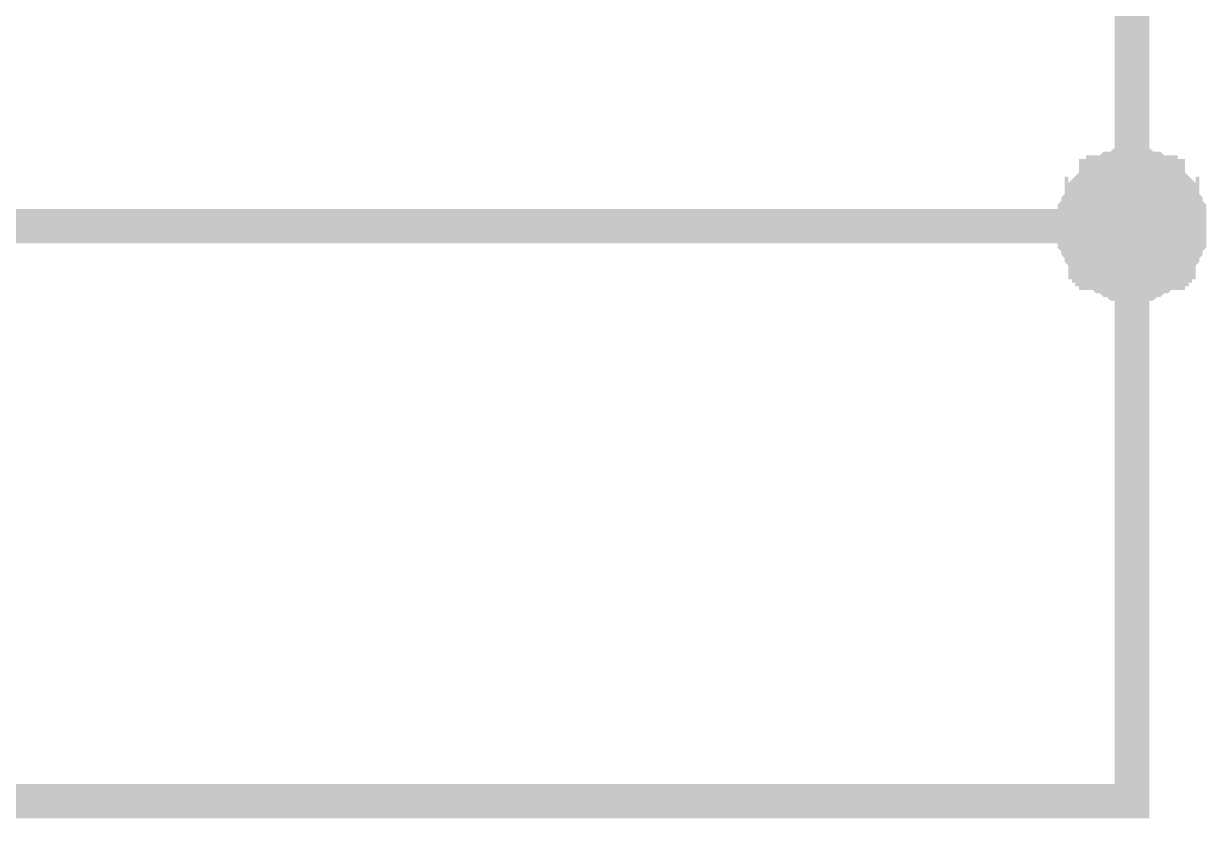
# Model space of a CAD drawing. Header units: millimetres. Extents: x 101 to 942, y 57 to 651.
# Drawn here: x 757.85 to 768.14, y 483.62 to 490.54 of the extents above; entities that cross this region are included whole.
import ezdxf

# ---------------------------------------------------------------- set-up
doc = ezdxf.new("R2010")
doc.units = ezdxf.units.MM
doc.header["$LTSCALE"] = 0.5
doc.layers.add('Sheet', color=255, linetype='Continuous')

msp = doc.modelspace()

# ---------------------------------------------------------------- linework, layer by layer
at = {"layer": 'Sheet', "color": 7}
for points, const_width in [([(747.49, 483.771), (767.49, 483.771), (767.49, 488.773), (767.49, 493.775)], 0.3), ([(766.993, 488.773), (766.993, 488.804), (766.993, 488.835), (766.993, 488.835), (766.993, 488.866), (766.993, 488.897), (767.025, 488.928), (767.025, 488.959), (767.025, 488.959), (767.056, 488.99), (767.056, 489.021), (767.056, 489.053), (767.087, 489.053), (767.087, 489.084), (767.118, 489.115), (767.118, 489.115), (767.149, 489.146), (767.149, 489.146), (767.18, 489.177), (767.18, 489.208), (767.211, 489.208), (767.242, 489.208), (767.242, 489.239), (767.273, 489.239), (767.304, 489.27), (767.304, 489.27), (767.335, 489.27), (767.366, 489.27), (767.397, 489.301), (767.428, 489.301), (767.428, 489.301), (767.459, 489.301), (767.49, 489.301)], 0.3), ([(766.993, 488.773), (766.993, 488.804), (766.993, 488.835), (766.993, 488.835), (766.993, 488.866), (766.993, 488.897), (767.025, 488.928), (767.025, 488.959), (767.025, 488.959), (767.056, 488.99), (767.056, 489.021), (767.056, 489.053), (767.087, 489.053), (767.087, 489.084), (767.118, 489.115), (767.118, 489.115), (767.149, 489.146), (767.149, 489.146), (767.18, 489.177), (767.18, 489.208), (767.211, 489.208), (767.242, 489.208), (767.242, 489.239), (767.273, 489.239), (767.304, 489.27), (767.304, 489.27), (767.335, 489.27), (767.366, 489.27), (767.397, 489.301), (767.428, 489.301), (767.428, 489.301), (767.459, 489.301), (767.49, 489.301)], 0.3), ([(766.993, 488.773), (766.993, 488.804), (766.993, 488.835), (766.993, 488.835), (766.993, 488.866), (766.993, 488.897), (767.025, 488.928), (767.025, 488.959), (767.025, 488.959), (767.056, 488.99), (767.056, 489.021), (767.056, 489.053), (767.087, 489.053), (767.087, 489.084), (767.118, 489.115), (767.118, 489.115), (767.149, 489.146), (767.149, 489.146), (767.18, 489.177), (767.18, 489.208), (767.211, 489.208), (767.242, 489.208), (767.242, 489.239), (767.273, 489.239), (767.304, 489.27), (767.304, 489.27), (767.335, 489.27), (767.366, 489.27), (767.397, 489.301), (767.428, 489.301), (767.428, 489.301), (767.459, 489.301), (767.49, 489.301)], 0.3), ([(766.993, 488.773), (766.993, 488.804), (766.993, 488.835), (766.993, 488.835), (766.993, 488.866), (766.993, 488.897), (767.025, 488.928), (767.025, 488.959), (767.025, 488.959), (767.056, 488.99), (767.056, 489.021), (767.056, 489.053), (767.087, 489.053), (767.087, 489.084), (767.118, 489.115), (767.118, 489.115), (767.149, 489.146), (767.149, 489.146), (767.18, 489.177), (767.18, 489.208), (767.211, 489.208), (767.242, 489.208), (767.242, 489.239), (767.273, 489.239), (767.304, 489.27), (767.304, 489.27), (767.335, 489.27), (767.366, 489.27), (767.397, 489.301), (767.428, 489.301), (767.428, 489.301), (767.459, 489.301), (767.49, 489.301)], 0.3), ([(767.49, 489.301), (767.49, 489.301)], 0.3), ([(767.49, 489.301), (767.521, 489.301), (767.552, 489.301), (767.552, 489.301), (767.584, 489.301), (767.615, 489.27), (767.646, 489.27), (767.677, 489.27), (767.677, 489.27), (767.708, 489.239), (767.739, 489.239), (767.739, 489.208), (767.77, 489.208), (767.801, 489.208), (767.801, 489.177), (767.832, 489.146), (767.832, 489.146), (767.863, 489.115), (767.863, 489.115), (767.894, 489.084), (767.894, 489.053), (767.925, 489.053), (767.925, 489.021), (767.925, 488.99), (767.956, 488.959), (767.956, 488.959), (767.956, 488.928), (767.987, 488.897), (767.987, 488.866), (767.987, 488.835), (767.987, 488.835), (767.987, 488.804), (767.987, 488.773)], 0.3), ([(767.49, 489.301), (767.49, 489.301)], 0.3), ([(767.49, 489.301), (767.521, 489.301), (767.552, 489.301), (767.552, 489.301), (767.584, 489.301), (767.615, 489.27), (767.646, 489.27), (767.677, 489.27), (767.677, 489.27), (767.708, 489.239), (767.739, 489.239), (767.739, 489.208), (767.77, 489.208), (767.801, 489.208), (767.801, 489.177), (767.832, 489.146), (767.832, 489.146), (767.863, 489.115), (767.863, 489.115), (767.894, 489.084), (767.894, 489.053), (767.925, 489.053), (767.925, 489.021), (767.925, 488.99), (767.956, 488.959), (767.956, 488.959), (767.956, 488.928), (767.987, 488.897), (767.987, 488.866), (767.987, 488.835), (767.987, 488.835), (767.987, 488.804), (767.987, 488.773)], 0.3), ([(767.49, 489.301), (767.49, 489.301)], 0.3), ([(767.49, 489.301), (767.521, 489.301), (767.552, 489.301), (767.552, 489.301), (767.584, 489.301), (767.615, 489.27), (767.646, 489.27), (767.677, 489.27), (767.677, 489.27), (767.708, 489.239), (767.739, 489.239), (767.739, 489.208), (767.77, 489.208), (767.801, 489.208), (767.801, 489.177), (767.832, 489.146), (767.832, 489.146), (767.863, 489.115), (767.863, 489.115), (767.894, 489.084), (767.894, 489.053), (767.925, 489.053), (767.925, 489.021), (767.925, 488.99), (767.956, 488.959), (767.956, 488.959), (767.956, 488.928), (767.987, 488.897), (767.987, 488.866), (767.987, 488.835), (767.987, 488.835), (767.987, 488.804), (767.987, 488.773)], 0.3), ([(767.49, 489.301), (767.49, 489.301)], 0.3), ([(767.49, 489.301), (767.521, 489.301), (767.552, 489.301), (767.552, 489.301), (767.584, 489.301), (767.615, 489.27), (767.646, 489.27), (767.677, 489.27), (767.677, 489.27), (767.708, 489.239), (767.739, 489.239), (767.739, 489.208), (767.77, 489.208), (767.801, 489.208), (767.801, 489.177), (767.832, 489.146), (767.832, 489.146), (767.863, 489.115), (767.863, 489.115), (767.894, 489.084), (767.894, 489.053), (767.925, 489.053), (767.925, 489.021), (767.925, 488.99), (767.956, 488.959), (767.956, 488.959), (767.956, 488.928), (767.987, 488.897), (767.987, 488.866), (767.987, 488.835), (767.987, 488.835), (767.987, 488.804), (767.987, 488.773)], 0.3), ([(766.993, 488.773), (766.993, 488.804), (766.993, 488.835), (766.993, 488.835), (766.993, 488.866), (766.993, 488.897), (767.025, 488.928), (767.025, 488.959), (767.025, 488.959), (767.056, 488.99), (767.056, 489.021), (767.056, 489.053), (767.087, 489.053), (767.087, 489.084), (767.118, 489.115), (767.118, 489.115), (767.149, 489.146), (767.149, 489.146), (767.18, 489.177), (767.18, 489.208), (767.211, 489.208), (767.242, 489.208), (767.242, 489.239), (767.273, 489.239), (767.304, 489.27), (767.304, 489.27), (767.335, 489.27), (767.366, 489.27), (767.397, 489.301), (767.428, 489.301), (767.428, 489.301), (767.459, 489.301), (767.49, 489.301)], 0.0991), ([(766.993, 488.773), (766.993, 488.804), (766.993, 488.835), (766.993, 488.835), (766.993, 488.866), (766.993, 488.897), (767.025, 488.928), (767.025, 488.959), (767.025, 488.959), (767.056, 488.99), (767.056, 489.021), (767.056, 489.053), (767.087, 489.053), (767.087, 489.084), (767.118, 489.115), (767.118, 489.115), (767.149, 489.146), (767.149, 489.146), (767.18, 489.177), (767.18, 489.208), (767.211, 489.208), (767.242, 489.208), (767.242, 489.239), (767.273, 489.239), (767.304, 489.27), (767.304, 489.27), (767.335, 489.27), (767.366, 489.27), (767.397, 489.301), (767.428, 489.301), (767.428, 489.301), (767.459, 489.301), (767.49, 489.301)], 0.0991), ([(766.993, 488.773), (766.993, 488.804), (766.993, 488.835), (766.993, 488.835), (766.993, 488.866), (766.993, 488.897), (767.025, 488.928), (767.025, 488.959), (767.025, 488.959), (767.056, 488.99), (767.056, 489.021), (767.056, 489.053), (767.087, 489.053), (767.087, 489.084), (767.118, 489.115), (767.118, 489.115), (767.149, 489.146), (767.149, 489.146), (767.18, 489.177), (767.18, 489.208), (767.211, 489.208), (767.242, 489.208), (767.242, 489.239), (767.273, 489.239), (767.304, 489.27), (767.304, 489.27), (767.335, 489.27), (767.366, 489.27), (767.397, 489.301), (767.428, 489.301), (767.428, 489.301), (767.459, 489.301), (767.49, 489.301)], 0.0991), ([(766.993, 488.773), (766.993, 488.804), (766.993, 488.835), (766.993, 488.835), (766.993, 488.866), (766.993, 488.897), (767.025, 488.928), (767.025, 488.959), (767.025, 488.959), (767.056, 488.99), (767.056, 489.021), (767.056, 489.053), (767.087, 489.053), (767.087, 489.084), (767.118, 489.115), (767.118, 489.115), (767.149, 489.146), (767.149, 489.146), (767.18, 489.177), (767.18, 489.208), (767.211, 489.208), (767.242, 489.208), (767.242, 489.239), (767.273, 489.239), (767.304, 489.27), (767.304, 489.27), (767.335, 489.27), (767.366, 489.27), (767.397, 489.301), (767.428, 489.301), (767.428, 489.301), (767.459, 489.301), (767.49, 489.301)], 0.0991), ([(767.49, 489.301), (767.49, 489.301)], 0.0991), ([(767.49, 489.301), (767.521, 489.301), (767.552, 489.301), (767.552, 489.301), (767.584, 489.301), (767.615, 489.27), (767.646, 489.27), (767.677, 489.27), (767.677, 489.27), (767.708, 489.239), (767.739, 489.239), (767.739, 489.208), (767.77, 489.208), (767.801, 489.208), (767.801, 489.177), (767.832, 489.146), (767.832, 489.146), (767.863, 489.115), (767.863, 489.115), (767.894, 489.084), (767.894, 489.053), (767.925, 489.053), (767.925, 489.021), (767.925, 488.99), (767.956, 488.959), (767.956, 488.959), (767.956, 488.928), (767.987, 488.897), (767.987, 488.866), (767.987, 488.835), (767.987, 488.835), (767.987, 488.804), (767.987, 488.773)], 0.0991), ([(767.49, 489.301), (767.49, 489.301)], 0.0991), ([(767.49, 489.301), (767.521, 489.301), (767.552, 489.301), (767.552, 489.301), (767.584, 489.301), (767.615, 489.27), (767.646, 489.27), (767.677, 489.27), (767.677, 489.27), (767.708, 489.239), (767.739, 489.239), (767.739, 489.208), (767.77, 489.208), (767.801, 489.208), (767.801, 489.177), (767.832, 489.146), (767.832, 489.146), (767.863, 489.115), (767.863, 489.115), (767.894, 489.084), (767.894, 489.053), (767.925, 489.053), (767.925, 489.021), (767.925, 488.99), (767.956, 488.959), (767.956, 488.959), (767.956, 488.928), (767.987, 488.897), (767.987, 488.866), (767.987, 488.835), (767.987, 488.835), (767.987, 488.804), (767.987, 488.773)], 0.0991), ([(767.49, 489.301), (767.49, 489.301)], 0.0991), ([(767.49, 489.301), (767.521, 489.301), (767.552, 489.301), (767.552, 489.301), (767.584, 489.301), (767.615, 489.27), (767.646, 489.27), (767.677, 489.27), (767.677, 489.27), (767.708, 489.239), (767.739, 489.239), (767.739, 489.208), (767.77, 489.208), (767.801, 489.208), (767.801, 489.177), (767.832, 489.146), (767.832, 489.146), (767.863, 489.115), (767.863, 489.115), (767.894, 489.084), (767.894, 489.053), (767.925, 489.053), (767.925, 489.021), (767.925, 488.99), (767.956, 488.959), (767.956, 488.959), (767.956, 488.928), (767.987, 488.897), (767.987, 488.866), (767.987, 488.835), (767.987, 488.835), (767.987, 488.804), (767.987, 488.773)], 0.0991), ([(767.49, 489.301), (767.49, 489.301)], 0.0991), ([(767.49, 489.301), (767.521, 489.301), (767.552, 489.301), (767.552, 489.301), (767.584, 489.301), (767.615, 489.27), (767.646, 489.27), (767.677, 489.27), (767.677, 489.27), (767.708, 489.239), (767.739, 489.239), (767.739, 489.208), (767.77, 489.208), (767.801, 489.208), (767.801, 489.177), (767.832, 489.146), (767.832, 489.146), (767.863, 489.115), (767.863, 489.115), (767.894, 489.084), (767.894, 489.053), (767.925, 489.053), (767.925, 489.021), (767.925, 488.99), (767.956, 488.959), (767.956, 488.959), (767.956, 488.928), (767.987, 488.897), (767.987, 488.866), (767.987, 488.835), (767.987, 488.835), (767.987, 488.804), (767.987, 488.773)], 0.0991), ([(747.49, 488.773), (767.49, 488.773)], 0.3), ([(767.49, 488.276), (767.459, 488.276), (767.428, 488.276), (767.428, 488.276), (767.397, 488.276), (767.366, 488.276), (767.335, 488.307), (767.304, 488.307), (767.304, 488.307), (767.273, 488.338), (767.242, 488.338), (767.242, 488.338), (767.211, 488.369), (767.18, 488.369), (767.18, 488.4), (767.149, 488.4), (767.149, 488.431), (767.118, 488.431), (767.118, 488.462), (767.087, 488.462), (767.087, 488.493), (767.056, 488.524), (767.056, 488.524), (767.056, 488.555), (767.025, 488.587), (767.025, 488.587), (767.025, 488.618), (766.993, 488.649), (766.993, 488.68), (766.993, 488.711), (766.993, 488.711), (766.993, 488.742), (766.993, 488.773)], 0.3), ([(766.993, 488.773), (766.993, 488.773)], 0.3), ([(767.49, 488.276), (767.459, 488.276), (767.428, 488.276), (767.428, 488.276), (767.397, 488.276), (767.366, 488.276), (767.335, 488.307), (767.304, 488.307), (767.304, 488.307), (767.273, 488.338), (767.242, 488.338), (767.242, 488.338), (767.211, 488.369), (767.18, 488.369), (767.18, 488.4), (767.149, 488.4), (767.149, 488.431), (767.118, 488.431), (767.118, 488.462), (767.087, 488.462), (767.087, 488.493), (767.056, 488.524), (767.056, 488.524), (767.056, 488.555), (767.025, 488.587), (767.025, 488.587), (767.025, 488.618), (766.993, 488.649), (766.993, 488.68), (766.993, 488.711), (766.993, 488.711), (766.993, 488.742), (766.993, 488.773)], 0.3), ([(766.993, 488.773), (766.993, 488.773)], 0.3), ([(767.49, 488.276), (767.459, 488.276), (767.428, 488.276), (767.428, 488.276), (767.397, 488.276), (767.366, 488.276), (767.335, 488.307), (767.304, 488.307), (767.304, 488.307), (767.273, 488.338), (767.242, 488.338), (767.242, 488.338), (767.211, 488.369), (767.18, 488.369), (767.18, 488.4), (767.149, 488.4), (767.149, 488.431), (767.118, 488.431), (767.118, 488.462), (767.087, 488.462), (767.087, 488.493), (767.056, 488.524), (767.056, 488.524), (767.056, 488.555), (767.025, 488.587), (767.025, 488.587), (767.025, 488.618), (766.993, 488.649), (766.993, 488.68), (766.993, 488.711), (766.993, 488.711), (766.993, 488.742), (766.993, 488.773)], 0.3), ([(766.993, 488.773), (766.993, 488.773)], 0.3), ([(767.49, 488.276), (767.459, 488.276), (767.428, 488.276), (767.428, 488.276), (767.397, 488.276), (767.366, 488.276), (767.335, 488.307), (767.304, 488.307), (767.304, 488.307), (767.273, 488.338), (767.242, 488.338), (767.242, 488.338), (767.211, 488.369), (767.18, 488.369), (767.18, 488.4), (767.149, 488.4), (767.149, 488.431), (767.118, 488.431), (767.118, 488.462), (767.087, 488.462), (767.087, 488.493), (767.056, 488.524), (767.056, 488.524), (767.056, 488.555), (767.025, 488.587), (767.025, 488.587), (767.025, 488.618), (766.993, 488.649), (766.993, 488.68), (766.993, 488.711), (766.993, 488.711), (766.993, 488.742), (766.993, 488.773)], 0.3), ([(766.993, 488.773), (766.993, 488.773)], 0.3), ([(767.987, 488.773), (767.987, 488.742), (767.987, 488.711), (767.987, 488.711), (767.987, 488.68), (767.987, 488.649), (767.956, 488.618), (767.956, 488.587), (767.956, 488.587), (767.925, 488.555), (767.925, 488.524), (767.925, 488.524), (767.894, 488.493), (767.894, 488.462), (767.863, 488.462), (767.863, 488.431), (767.832, 488.431), (767.832, 488.4), (767.801, 488.4), (767.801, 488.369), (767.77, 488.369), (767.739, 488.338), (767.739, 488.338), (767.708, 488.338), (767.677, 488.307), (767.677, 488.307), (767.646, 488.307), (767.615, 488.276), (767.584, 488.276), (767.552, 488.276), (767.552, 488.276), (767.521, 488.276), (767.49, 488.276)], 0.3), ([(767.987, 488.773), (767.987, 488.742), (767.987, 488.711), (767.987, 488.711), (767.987, 488.68), (767.987, 488.649), (767.956, 488.618), (767.956, 488.587), (767.956, 488.587), (767.925, 488.555), (767.925, 488.524), (767.925, 488.524), (767.894, 488.493), (767.894, 488.462), (767.863, 488.462), (767.863, 488.431), (767.832, 488.431), (767.832, 488.4), (767.801, 488.4), (767.801, 488.369), (767.77, 488.369), (767.739, 488.338), (767.739, 488.338), (767.708, 488.338), (767.677, 488.307), (767.677, 488.307), (767.646, 488.307), (767.615, 488.276), (767.584, 488.276), (767.552, 488.276), (767.552, 488.276), (767.521, 488.276), (767.49, 488.276)], 0.3), ([(767.987, 488.773), (767.987, 488.742), (767.987, 488.711), (767.987, 488.711), (767.987, 488.68), (767.987, 488.649), (767.956, 488.618), (767.956, 488.587), (767.956, 488.587), (767.925, 488.555), (767.925, 488.524), (767.925, 488.524), (767.894, 488.493), (767.894, 488.462), (767.863, 488.462), (767.863, 488.431), (767.832, 488.431), (767.832, 488.4), (767.801, 488.4), (767.801, 488.369), (767.77, 488.369), (767.739, 488.338), (767.739, 488.338), (767.708, 488.338), (767.677, 488.307), (767.677, 488.307), (767.646, 488.307), (767.615, 488.276), (767.584, 488.276), (767.552, 488.276), (767.552, 488.276), (767.521, 488.276), (767.49, 488.276)], 0.3), ([(767.987, 488.773), (767.987, 488.742), (767.987, 488.711), (767.987, 488.711), (767.987, 488.68), (767.987, 488.649), (767.956, 488.618), (767.956, 488.587), (767.956, 488.587), (767.925, 488.555), (767.925, 488.524), (767.925, 488.524), (767.894, 488.493), (767.894, 488.462), (767.863, 488.462), (767.863, 488.431), (767.832, 488.431), (767.832, 488.4), (767.801, 488.4), (767.801, 488.369), (767.77, 488.369), (767.739, 488.338), (767.739, 488.338), (767.708, 488.338), (767.677, 488.307), (767.677, 488.307), (767.646, 488.307), (767.615, 488.276), (767.584, 488.276), (767.552, 488.276), (767.552, 488.276), (767.521, 488.276), (767.49, 488.276)], 0.3), ([(767.987, 488.773), (767.987, 488.773), (767.987, 488.773), (767.987, 488.773), (767.987, 488.773), (767.987, 488.773), (767.987, 488.773), (767.987, 488.773), (767.987, 488.773), (767.987, 488.773), (767.987, 488.773), (767.987, 488.773), (767.987, 488.773), (767.987, 488.773), (767.987, 488.773), (767.987, 488.773), (767.987, 488.773), (767.987, 488.773), (767.987, 488.773), (767.987, 488.773), (767.987, 488.773), (767.987, 488.773), (767.987, 488.773), (767.987, 488.773), (767.987, 488.773), (767.987, 488.773), (767.987, 488.773), (767.987, 488.773), (767.987, 488.773), (767.987, 488.773), (767.987, 488.773), (767.987, 488.773), (767.987, 488.773)], 0.3), ([(767.987, 488.773), (767.987, 488.773)], 0.3), ([(767.987, 488.773), (767.987, 488.773), (767.987, 488.773), (767.987, 488.773), (767.987, 488.773), (767.987, 488.773), (767.987, 488.773), (767.987, 488.773), (767.987, 488.773), (767.987, 488.773), (767.987, 488.773), (767.987, 488.773), (767.987, 488.773), (767.987, 488.773), (767.987, 488.773), (767.987, 488.773), (767.987, 488.773), (767.987, 488.773), (767.987, 488.773), (767.987, 488.773), (767.987, 488.773), (767.987, 488.773), (767.987, 488.773), (767.987, 488.773), (767.987, 488.773), (767.987, 488.773), (767.987, 488.773), (767.987, 488.773), (767.987, 488.773), (767.987, 488.773), (767.987, 488.773), (767.987, 488.773), (767.987, 488.773)], 0.3), ([(767.987, 488.773), (767.987, 488.773)], 0.3), ([(767.987, 488.773), (767.987, 488.773), (767.987, 488.773), (767.987, 488.773), (767.987, 488.773), (767.987, 488.773), (767.987, 488.773), (767.987, 488.773), (767.987, 488.773), (767.987, 488.773), (767.987, 488.773), (767.987, 488.773), (767.987, 488.773), (767.987, 488.773), (767.987, 488.773), (767.987, 488.773), (767.987, 488.773), (767.987, 488.773), (767.987, 488.773), (767.987, 488.773), (767.987, 488.773), (767.987, 488.773), (767.987, 488.773), (767.987, 488.773), (767.987, 488.773), (767.987, 488.773), (767.987, 488.773), (767.987, 488.773), (767.987, 488.773), (767.987, 488.773), (767.987, 488.773), (767.987, 488.773), (767.987, 488.773)], 0.3), ([(767.987, 488.773), (767.987, 488.773)], 0.3), ([(767.987, 488.773), (767.987, 488.773), (767.987, 488.773), (767.987, 488.773), (767.987, 488.773), (767.987, 488.773), (767.987, 488.773), (767.987, 488.773), (767.987, 488.773), (767.987, 488.773), (767.987, 488.773), (767.987, 488.773), (767.987, 488.773), (767.987, 488.773), (767.987, 488.773), (767.987, 488.773), (767.987, 488.773), (767.987, 488.773), (767.987, 488.773), (767.987, 488.773), (767.987, 488.773), (767.987, 488.773), (767.987, 488.773), (767.987, 488.773), (767.987, 488.773), (767.987, 488.773), (767.987, 488.773), (767.987, 488.773), (767.987, 488.773), (767.987, 488.773), (767.987, 488.773), (767.987, 488.773), (767.987, 488.773)], 0.3), ([(767.987, 488.773), (767.987, 488.773)], 0.3), ([(767.49, 488.276), (767.459, 488.276), (767.428, 488.276), (767.428, 488.276), (767.397, 488.276), (767.366, 488.276), (767.335, 488.307), (767.304, 488.307), (767.304, 488.307), (767.273, 488.338), (767.242, 488.338), (767.242, 488.338), (767.211, 488.369), (767.18, 488.369), (767.18, 488.4), (767.149, 488.4), (767.149, 488.431), (767.118, 488.431), (767.118, 488.462), (767.087, 488.462), (767.087, 488.493), (767.056, 488.524), (767.056, 488.524), (767.056, 488.555), (767.025, 488.587), (767.025, 488.587), (767.025, 488.618), (766.993, 488.649), (766.993, 488.68), (766.993, 488.711), (766.993, 488.711), (766.993, 488.742), (766.993, 488.773)], 0.0991), ([(766.993, 488.773), (766.993, 488.773)], 0.0991), ([(767.49, 488.276), (767.459, 488.276), (767.428, 488.276), (767.428, 488.276), (767.397, 488.276), (767.366, 488.276), (767.335, 488.307), (767.304, 488.307), (767.304, 488.307), (767.273, 488.338), (767.242, 488.338), (767.242, 488.338), (767.211, 488.369), (767.18, 488.369), (767.18, 488.4), (767.149, 488.4), (767.149, 488.431), (767.118, 488.431), (767.118, 488.462), (767.087, 488.462), (767.087, 488.493), (767.056, 488.524), (767.056, 488.524), (767.056, 488.555), (767.025, 488.587), (767.025, 488.587), (767.025, 488.618), (766.993, 488.649), (766.993, 488.68), (766.993, 488.711), (766.993, 488.711), (766.993, 488.742), (766.993, 488.773)], 0.0991), ([(766.993, 488.773), (766.993, 488.773)], 0.0991), ([(767.49, 488.276), (767.459, 488.276), (767.428, 488.276), (767.428, 488.276), (767.397, 488.276), (767.366, 488.276), (767.335, 488.307), (767.304, 488.307), (767.304, 488.307), (767.273, 488.338), (767.242, 488.338), (767.242, 488.338), (767.211, 488.369), (767.18, 488.369), (767.18, 488.4), (767.149, 488.4), (767.149, 488.431), (767.118, 488.431), (767.118, 488.462), (767.087, 488.462), (767.087, 488.493), (767.056, 488.524), (767.056, 488.524), (767.056, 488.555), (767.025, 488.587), (767.025, 488.587), (767.025, 488.618), (766.993, 488.649), (766.993, 488.68), (766.993, 488.711), (766.993, 488.711), (766.993, 488.742), (766.993, 488.773)], 0.0991), ([(766.993, 488.773), (766.993, 488.773)], 0.0991), ([(767.49, 488.276), (767.459, 488.276), (767.428, 488.276), (767.428, 488.276), (767.397, 488.276), (767.366, 488.276), (767.335, 488.307), (767.304, 488.307), (767.304, 488.307), (767.273, 488.338), (767.242, 488.338), (767.242, 488.338), (767.211, 488.369), (767.18, 488.369), (767.18, 488.4), (767.149, 488.4), (767.149, 488.431), (767.118, 488.431), (767.118, 488.462), (767.087, 488.462), (767.087, 488.493), (767.056, 488.524), (767.056, 488.524), (767.056, 488.555), (767.025, 488.587), (767.025, 488.587), (767.025, 488.618), (766.993, 488.649), (766.993, 488.68), (766.993, 488.711), (766.993, 488.711), (766.993, 488.742), (766.993, 488.773)], 0.0991), ([(766.993, 488.773), (766.993, 488.773)], 0.0991), ([(767.987, 488.773), (767.987, 488.742), (767.987, 488.711), (767.987, 488.711), (767.987, 488.68), (767.987, 488.649), (767.956, 488.618), (767.956, 488.587), (767.956, 488.587), (767.925, 488.555), (767.925, 488.524), (767.925, 488.524), (767.894, 488.493), (767.894, 488.462), (767.863, 488.462), (767.863, 488.431), (767.832, 488.431), (767.832, 488.4), (767.801, 488.4), (767.801, 488.369), (767.77, 488.369), (767.739, 488.338), (767.739, 488.338), (767.708, 488.338), (767.677, 488.307), (767.677, 488.307), (767.646, 488.307), (767.615, 488.276), (767.584, 488.276), (767.552, 488.276), (767.552, 488.276), (767.521, 488.276), (767.49, 488.276)], 0.0991), ([(767.987, 488.773), (767.987, 488.742), (767.987, 488.711), (767.987, 488.711), (767.987, 488.68), (767.987, 488.649), (767.956, 488.618), (767.956, 488.587), (767.956, 488.587), (767.925, 488.555), (767.925, 488.524), (767.925, 488.524), (767.894, 488.493), (767.894, 488.462), (767.863, 488.462), (767.863, 488.431), (767.832, 488.431), (767.832, 488.4), (767.801, 488.4), (767.801, 488.369), (767.77, 488.369), (767.739, 488.338), (767.739, 488.338), (767.708, 488.338), (767.677, 488.307), (767.677, 488.307), (767.646, 488.307), (767.615, 488.276), (767.584, 488.276), (767.552, 488.276), (767.552, 488.276), (767.521, 488.276), (767.49, 488.276)], 0.0991), ([(767.987, 488.773), (767.987, 488.742), (767.987, 488.711), (767.987, 488.711), (767.987, 488.68), (767.987, 488.649), (767.956, 488.618), (767.956, 488.587), (767.956, 488.587), (767.925, 488.555), (767.925, 488.524), (767.925, 488.524), (767.894, 488.493), (767.894, 488.462), (767.863, 488.462), (767.863, 488.431), (767.832, 488.431), (767.832, 488.4), (767.801, 488.4), (767.801, 488.369), (767.77, 488.369), (767.739, 488.338), (767.739, 488.338), (767.708, 488.338), (767.677, 488.307), (767.677, 488.307), (767.646, 488.307), (767.615, 488.276), (767.584, 488.276), (767.552, 488.276), (767.552, 488.276), (767.521, 488.276), (767.49, 488.276)], 0.0991), ([(767.987, 488.773), (767.987, 488.742), (767.987, 488.711), (767.987, 488.711), (767.987, 488.68), (767.987, 488.649), (767.956, 488.618), (767.956, 488.587), (767.956, 488.587), (767.925, 488.555), (767.925, 488.524), (767.925, 488.524), (767.894, 488.493), (767.894, 488.462), (767.863, 488.462), (767.863, 488.431), (767.832, 488.431), (767.832, 488.4), (767.801, 488.4), (767.801, 488.369), (767.77, 488.369), (767.739, 488.338), (767.739, 488.338), (767.708, 488.338), (767.677, 488.307), (767.677, 488.307), (767.646, 488.307), (767.615, 488.276), (767.584, 488.276), (767.552, 488.276), (767.552, 488.276), (767.521, 488.276), (767.49, 488.276)], 0.0991), ([(767.987, 488.773), (767.987, 488.773), (767.987, 488.773), (767.987, 488.773), (767.987, 488.773), (767.987, 488.773), (767.987, 488.773), (767.987, 488.773), (767.987, 488.773), (767.987, 488.773), (767.987, 488.773), (767.987, 488.773), (767.987, 488.773), (767.987, 488.773), (767.987, 488.773), (767.987, 488.773), (767.987, 488.773), (767.987, 488.773), (767.987, 488.773), (767.987, 488.773), (767.987, 488.773), (767.987, 488.773), (767.987, 488.773), (767.987, 488.773), (767.987, 488.773), (767.987, 488.773), (767.987, 488.773), (767.987, 488.773), (767.987, 488.773), (767.987, 488.773), (767.987, 488.773), (767.987, 488.773), (767.987, 488.773)], 0.0991), ([(767.987, 488.773), (767.987, 488.773)], 0.0991), ([(767.987, 488.773), (767.987, 488.773), (767.987, 488.773), (767.987, 488.773), (767.987, 488.773), (767.987, 488.773), (767.987, 488.773), (767.987, 488.773), (767.987, 488.773), (767.987, 488.773), (767.987, 488.773), (767.987, 488.773), (767.987, 488.773), (767.987, 488.773), (767.987, 488.773), (767.987, 488.773), (767.987, 488.773), (767.987, 488.773), (767.987, 488.773), (767.987, 488.773), (767.987, 488.773), (767.987, 488.773), (767.987, 488.773), (767.987, 488.773), (767.987, 488.773), (767.987, 488.773), (767.987, 488.773), (767.987, 488.773), (767.987, 488.773), (767.987, 488.773), (767.987, 488.773), (767.987, 488.773), (767.987, 488.773)], 0.0991), ([(767.987, 488.773), (767.987, 488.773)], 0.0991), ([(767.987, 488.773), (767.987, 488.773), (767.987, 488.773), (767.987, 488.773), (767.987, 488.773), (767.987, 488.773), (767.987, 488.773), (767.987, 488.773), (767.987, 488.773), (767.987, 488.773), (767.987, 488.773), (767.987, 488.773), (767.987, 488.773), (767.987, 488.773), (767.987, 488.773), (767.987, 488.773), (767.987, 488.773), (767.987, 488.773), (767.987, 488.773), (767.987, 488.773), (767.987, 488.773), (767.987, 488.773), (767.987, 488.773), (767.987, 488.773), (767.987, 488.773), (767.987, 488.773), (767.987, 488.773), (767.987, 488.773), (767.987, 488.773), (767.987, 488.773), (767.987, 488.773), (767.987, 488.773), (767.987, 488.773)], 0.0991), ([(767.987, 488.773), (767.987, 488.773)], 0.0991), ([(767.987, 488.773), (767.987, 488.773), (767.987, 488.773), (767.987, 488.773), (767.987, 488.773), (767.987, 488.773), (767.987, 488.773), (767.987, 488.773), (767.987, 488.773), (767.987, 488.773), (767.987, 488.773), (767.987, 488.773), (767.987, 488.773), (767.987, 488.773), (767.987, 488.773), (767.987, 488.773), (767.987, 488.773), (767.987, 488.773), (767.987, 488.773), (767.987, 488.773), (767.987, 488.773), (767.987, 488.773), (767.987, 488.773), (767.987, 488.773), (767.987, 488.773), (767.987, 488.773), (767.987, 488.773), (767.987, 488.773), (767.987, 488.773), (767.987, 488.773), (767.987, 488.773), (767.987, 488.773), (767.987, 488.773)], 0.0991), ([(767.987, 488.773), (767.987, 488.773)], 0.0991)]:
    msp.add_lwpolyline(points, dxfattribs=dict(at, const_width=const_width))
at = {"layer": 'Sheet', "color": 7, "const_width": 0.508}
msp.add_lwpolyline([(767.309, 488.797, 1), (767.817, 488.797, 1)], format="xyb", close=True, dxfattribs=at)

doc.saveas('drawing.dxf')
